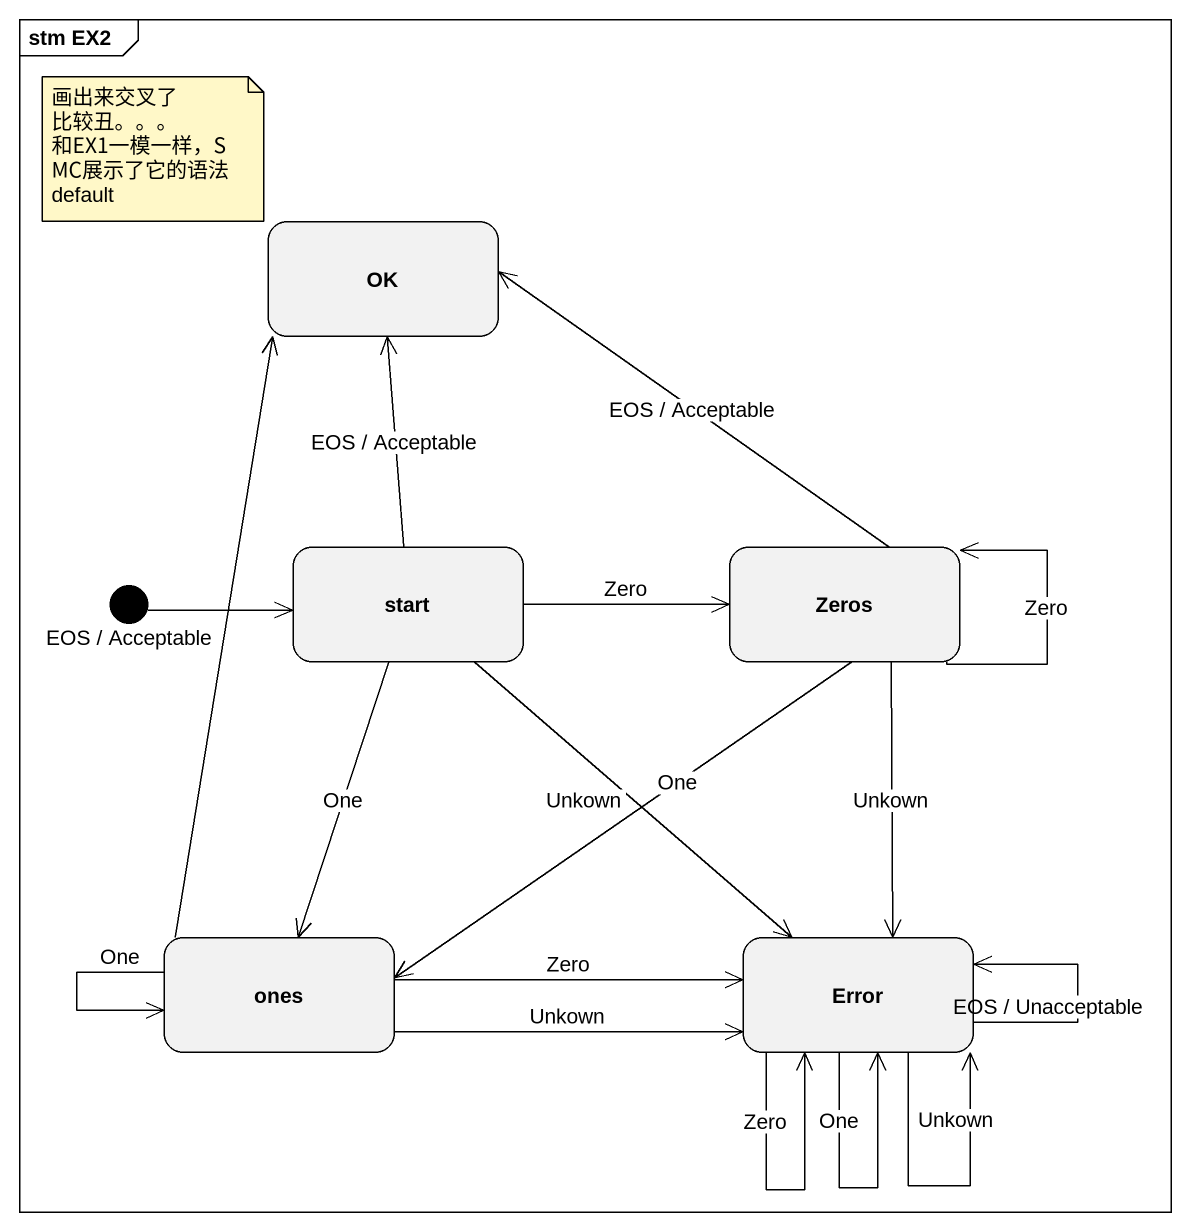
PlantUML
@startuml
mainframe stm EX2
hide empty description
state OK
state "start" as start_
state Zeros
state ones
state Error
[*] -right-> start_
start_ -up-> OK : EOS / Acceptable
start_ -right-> Zeros : Zero
start_ --> ones : One
start_ --> Error : Unkown
Zeros -up-> OK : EOS / Acceptable
Zeros --> Zeros : Zero
Zeros --> ones : One
Zeros --> Error : Unkown
ones -up-> OK : EOS / Acceptable
ones --> ones : One
ones -right-> Error : Zero
ones -right-> Error : Unkown
Error --> Error : EOS / Unacceptable
Error --> Error : Zero
Error --> Error : One
Error --> Error : Unkown
note as N1
  画出来交叉了 比较丑。。。
  和EX1一模一样，SMC展示了它的语法 default
end note
@enduml
